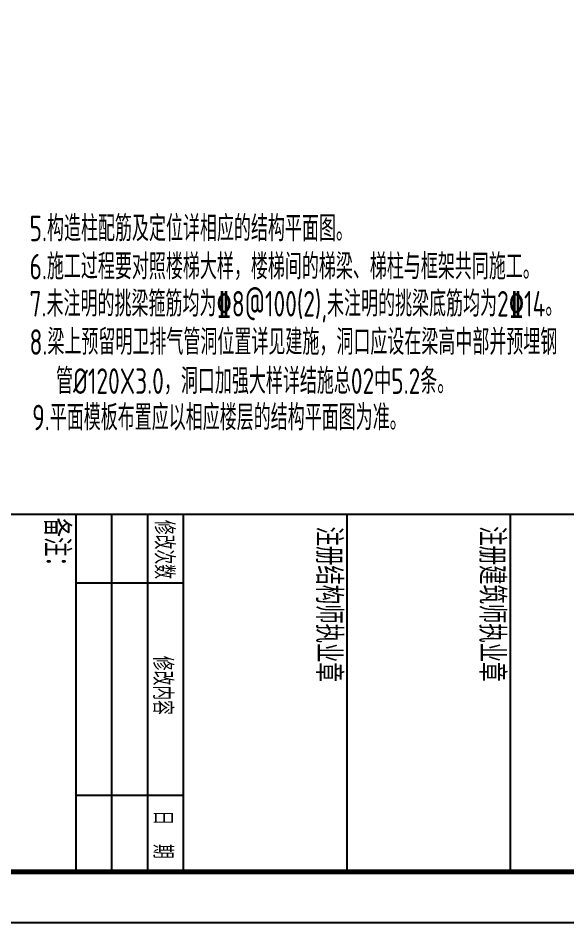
# Model space of a CAD drawing. Extents: x -144902 to 588294, y -160863 to 65494.
# Drawn here: x 567197 to 577933, y -84945 to -67238 of the extents above; entities that cross this region are included whole.
import ezdxf
from ezdxf.enums import TextEntityAlignment as Align

# ---------------------------------------------------------------- set-up
doc = ezdxf.new("R2010")
doc.units = 0
doc.header["$LTSCALE"] = 100
for name, color, linetype in [('1508', 2, 'CONTINUOUS'), ('PUB_TITLE', 4, 'CONTINUOUS'), ('TEXT', 7, 'CONTINUOUS'), ('tk', 7, 'CONTINUOUS')]:
    doc.layers.add(name, color=color, linetype=linetype)
doc.styles.add('HZTXT2', font='tssdeng.shx', dxfattribs={"width": 0.7, "bigfont": 'tssdchn.shx'})
doc.styles.get("Standard").update_dxf_attribs({"font": 'tssdeng.shx', "width": 0.7, "bigfont": 'tssdchn.shx'})

# ---------------------------------------------------------------- blocks, each defined once
blk = doc.blocks.new('A1tk')
at = {"layer": 'PUB_TITLE'}
for p, q in [((76100, 47932), (83100, 47932)), ((76100, 47932), (83100, 47932)), ((76100, 44732), (83100, 44732)), ((76100, 41532), (83100, 41532)), ((77453, 41532), (77453, 39432)), ((81606, 41532), (81606, 39432)), ((76100, 40832), (83100, 40832)), ((76100, 40132), (83100, 40132)), ((76100, 39432), (83100, 39432))]:
    blk.add_line(p, q, dxfattribs=at)
at = {"layer": 'tk'}
blk.add_line((76100, 1000), (76100, 58400), dxfattribs=at)
at = {"layer": 'tk', "color": 5}
blk.add_lwpolyline([(0, 0), (0, 59400), (84100, 59400), (84100, 0)], close=True, dxfattribs=at)
at = {"layer": 'tk', "const_width": 100}
blk.add_lwpolyline([(2500, 1000), (83100, 1000), (83100, 58400), (2500, 58400)], close=True, dxfattribs=at)
at = {"layer": 'PUB_TITLE', "style": 'HZTXT2', "width": 0.8}
for s, height, p in [('注册建筑师执业章', 500, (77857, 47602)), ('注册结构师执业章', 500, (77863, 44409)), ('修改次数', 380, (76792, 41181)), ('修改内容', 380, (79452, 41154)), ('日  期', 380, (82372, 41154)), ('备注：', 500, (76740, 39089))]:
    blk.add_text(s, height=height, dxfattribs=at).set_placement(p, align=Align.MIDDLE)

msp = doc.modelspace()

# ---------------------------------------------------------------- block references
at = {"layer": '1508', "rotation": 270}
msp.add_blockref('A1tk', (528894.134, -844.592), dxfattribs=at)

# ---------------------------------------------------------------- texts
at = {"layer": 'TEXT', "width": 0.7}
for s, p in [('5.构造柱配筋及定位详相应的结构平面图。', (567420.917, -71604.58)), ('6.施工过程要对照楼梯大样，楼梯间的梯梁、梯柱与框架共同施工。', (567420.917, -72351.243)), ('7.未注明的挑梁箍筋均为%%1328@100(2),未注明的挑梁底筋均为2%%13214。', (567420.917, -73078.76)), ('8.梁上预留明卫排气管洞位置详见建施，洞口应设在梁高中部并预埋钢', (567420.917, -73827.224)), ('管%%c120X3.0，洞口加强大样详结施总02中5.2条。', (567940.446, -74592.053))]:
    msp.add_text(s, height=500, dxfattribs=at).set_placement(p)
at = {"layer": 'TEXT', "ltscale": 99, "width": 0.7}
msp.add_text('9.平面模板布置应以相应楼层的结构平面图为准。', height=500, dxfattribs=at).set_placement((567472.57, -75304.057))

doc.saveas('drawing.dxf')
